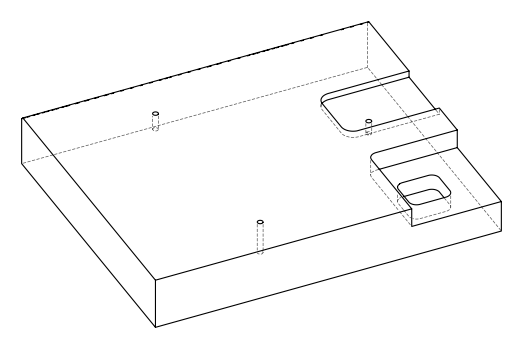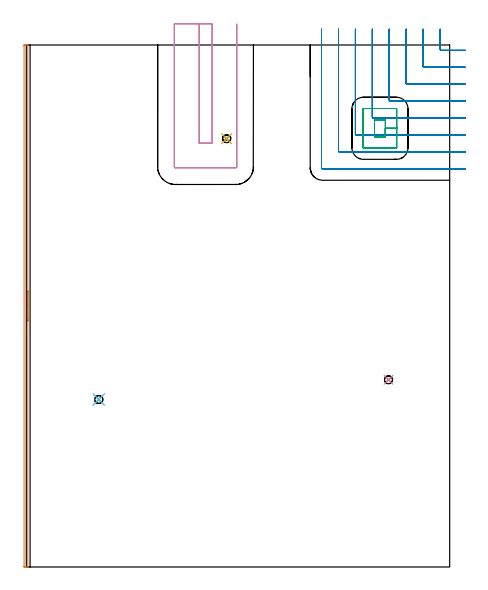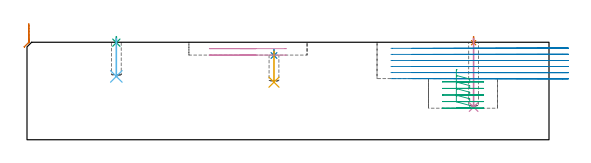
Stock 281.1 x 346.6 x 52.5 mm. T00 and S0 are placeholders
(PLAN: 10 operations, 4 tool changes, 18.8 min)
(1 SPOT_DRILL | STEP1POCKET | NXT0321_9005460120000 | 0.03 min | 0 mm3)
(2 SPOT_DRILL_1 | STEP1POCKET_1 | NXT0321_9005460120000 | 0.03 min | 648 mm3)
(3 SPOT_DRILL_2 | STEP1POCKET_2 | NXT0321_9005460120000 | 0.03 min | 0 mm3)
(4 DRILL_BLIND_HOLE_INTO_CENTER | STEP1POCKET | NXT0301_024 | 0.15 min | 747 mm3)
(5 DRILL_BLIND_HOLE_INTO_CENTER_1 | STEP1POCKET_1 | NXT0301_024 | 0.07 min | 313 mm3)
(6 DRILL_BLIND_HOLE_INTO_CENTER_2 | STEP1POCKET_2 | NXT0301_024 | 0.08 min | 387 mm3)
(7 AREA_MILL | FG_CHAMFER_SURFACE | UGT0205_001 | 2.93 min | 1083 mm3)
(8 MILL_CORNER_NOTCH_RECTANGULAR | CORNER_NOTCH_RECTANGULAR | UGT0201_133 | Follow Part, ap 3.75, ae 75% | 11.65 min | 162718 mm3)
(9 MILL_RECTANGULAR_POCKET | POCKET_RECTANGULAR_STRAIGHT | UGT0201_133 | Follow Part, ap 3.75, ae 75% | 1.94 min | 23557 mm3)
(10 MILL_SLOT | SLOT_PARTIAL_RECTANGULAR | UGT0201_105 | Follow Part, ap 5.5, ae 75% | 1.85 min | 39582 mm3)
(TOOL NXT0321_9005460120000 | NC Spot Drill, 142deg, 12mm, Carbide, Uncoated | D12 PA142 FL30 Z2)
(TOOL NXT0301_024 | Carbide Drill 5.3mm [860.1-0530-027A1-MM 2214] | D5.3 PA140 FL44 Z2)
(TOOL UGT0205_001 | Chamfer Mill 20 x 3 x 45 deg. | D20 FL50 Z2)
(TOOL UGT0201_133 | Carbide End Mill 15.0 | D15 FL30 Z4)
(TOOL UGT0201_105 | End Mill 22 mm | D22 FL25 Z2)
(OP 1 SPOT_DRILL)
G17 G21 G94 G90
T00 M6
G54
G17 G0 G90 X240.5 Y124.3 S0 M3
G43 Z62.5 H0
G94 G81 G98 Z52.272 F250. R55.5
G80
M5
M2
(OP 2 SPOT_DRILL_1)
G17 G21 G94 G90
T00 M6
G54
G17 G0 G90 X133. Y284.4 S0 M3
G43 Z62.5 H0
G94 G81 G98 Z45.372 F250. R48.6
G80
M5
M2
(OP 3 SPOT_DRILL_2)
G17 G21 G94 G90
T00 M6
G54
G17 G0 G90 X48.1 Y111.2 S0 M3
G43 Z62.5 H0
G94 G81 G98 Z52.272 F250. R55.5
G80
M5
M2
(OP 4 DRILL_BLIND_HOLE_INTO_CENTER)
G17 G21 G94 G90
T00 M6
G54
G17 G0 G90 X240.5 Y124.3 S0 M3
G43 Z62.5 H1
G94 G81 G98 Z17.6 F250. R54.5
G80
M5
M2
(OP 5 DRILL_BLIND_HOLE_INTO_CENTER_1)
G17 G21 G94 G90
T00 M6
G54
G17 G0 G90 X133. Y284.4 S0 M3
G43 Z62.5 H1
G94 G81 G98 Z31. F250. R47.6
G80
M5
M2
(OP 6 DRILL_BLIND_HOLE_INTO_CENTER_2)
G17 G21 G94 G90
T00 M6
G54
G17 G0 G90 X48.1 Y111.2 S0 M3
G43 Z62.5 H1
G94 G81 G98 Z34.1 F250. R54.5
G80
M5
M2
(OP 7 AREA_MILL)
G17 G21 G94 G90
T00 M6
G54
G17 G0 G90 X1. Y183.3 S1061 M3
G43 Z62.5 H0
G94 G1 Y183.262 Z61.628 F250.
Y183.148 Z60.763
Y182.959 Z59.912
Y182.697 Z59.08
Y182.363 Z58.274
Y181.96 Z57.5
Y181.492 Z56.764
Y180.96 Z56.072
Y180.371 Z55.429
Y179.728 Z54.839
Y179.036 Z54.308
Y178.3 Z53.84
Y177.526 Z53.437
Y176.72 Z53.103
Y175.888 Z52.841
Y175.037 Z52.652
Y174.172 Z52.538
Y173.3 Z52.5
Y0.16
X0.998 Y0.01 Z52.488
X0.868 Y0.002 Z52.36
X0.732 Y0. Z52.232
X0.376 Z51.876
X-0.25 Z51.245
X-1.439 Z50.058
X-1.491 Y0.003 Z50.005
X-1.498 Y0.16 Z50.002
X-1.5 Y0.35 Z50.
Y346.185
X-1.497 Y346.44 Z50.003
X-1.491 Y346.597 Z50.005
X-1.439 Y346.6 Z50.058
X-0.25 Z51.245
X0.376 Z51.876
X0.733 Z52.232
X0.868 Y346.598 Z52.36
X0.997 Y346.59 Z52.488
X1. Y346.44 Z52.5
Y173.3
Y172.428 Z52.538
Y171.564 Z52.652
Y170.712 Z52.841
Y169.88 Z53.103
Y169.074 Z53.437
Y168.3 Z53.84
Y167.564 Z54.308
Y166.872 Z54.839
Y166.229 Z55.429
Y165.64 Z56.072
Y165.108 Z56.764
Y164.64 Z57.5
Y164.237 Z58.274
Y163.903 Z59.08
Y163.641 Z59.912
Y163.452 Z60.763
Y163.338 Z61.628
Y163.3 Z62.5
M5
M2
(OP 8 MILL_CORNER_NOTCH_RECTANGULAR)
G17 G21 G94 G90
T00 M6
G54
G17 G0 G90 X274.75 Y357.1 S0 M3
G43 Z62.5 H0
Z49.233
G94 G1 Y354.1 F250.
Y343.794 F500.
G3 X275.494 Y343.05 R0.75
G1 X288.6
X291.6 F250.
G0 Z62.5
X263.5 Y357.1
Z49.233
G1 Y354.1
Y332.545 F500.
G3 X264.245 Y331.8 R0.75
G1 X288.6
X291.6 F250.
G0 Z62.5
X252.25 Y357.1
Z49.233
G1 Y354.1
Y321.295 F500.
G3 X252.995 Y320.55 R0.75
G1 X288.6
X291.6 F250.
G0 Z62.5
X241. Y357.1
Z49.233
G1 Y354.1
Y310.045 F500.
G3 X241.745 Y309.3 R0.75
G1 X288.6
X291.6 F250.
G0 Z62.5
X229.75 Y357.1
Z49.233
G1 Y354.1
Y298.796 F500.
G3 X230.496 Y298.05 R0.75
G1 X288.6
X291.6 F250.
G0 Z62.5
X218.5 Y357.1
Z49.233
G1 Y354.1
Y287.546 F500.
G3 X219.246 Y286.8 R0.75
G1 X288.6
X291.6 F250.
G0 Z62.5
X207.25 Y357.1
Z49.233
G1 Y354.1
Y276.296 F500.
G3 X207.996 Y275.55 R0.75
G1 X288.6
X291.6 F250.
G0 Z62.5
X196. Y357.1
Z49.233
G1 Y354.1
Y265.046 F500.
G3 X196.746 Y264.3 R0.75
G1 X288.6
X291.6 F250.
G0 Z62.5
X274.75 Y357.1
Z45.967
G1 Y354.1
Y343.794 F500.
G3 X275.494 Y343.05 R0.75
G1 X288.6
X291.6 F250.
G0 Z62.5
X263.5 Y357.1
Z45.967
G1 Y354.1
Y332.545 F500.
G3 X264.245 Y331.8 R0.75
G1 X288.6
X291.6 F250.
G0 Z62.5
X252.25 Y357.1
Z45.967
G1 Y354.1
Y321.295 F500.
G3 X252.995 Y320.55 R0.75
G1 X288.6
X291.6 F250.
G0 Z62.5
X241. Y357.1
Z45.967
G1 Y354.1
Y310.045 F500.
G3 X241.745 Y309.3 R0.75
G1 X288.6
X291.6 F250.
G0 Z62.5
X229.75 Y357.1
Z45.967
G1 Y354.1
Y298.796 F500.
G3 X230.496 Y298.05 R0.75
G1 X288.6
X291.6 F250.
G0 Z62.5
X218.5 Y357.1
Z45.967
G1 Y354.1
Y287.546 F500.
G3 X219.246 Y286.8 R0.75
G1 X288.6
X291.6 F250.
G0 Z62.5
X207.25 Y357.1
Z45.967
G1 Y354.1
Y276.296 F500.
G3 X207.996 Y275.55 R0.75
G1 X288.6
X291.6 F250.
G0 Z62.5
X196. Y357.1
Z45.967
G1 Y354.1
Y265.046 F500.
G3 X196.746 Y264.3 R0.75
G1 X288.6
X291.6 F250.
G0 Z62.5
X274.75 Y357.1
Z42.7
G1 Y354.1
Y343.794 F500.
G3 X275.494 Y343.05 R0.75
G1 X288.6
X291.6 F250.
G0 Z62.5
X263.5 Y357.1
Z42.7
G1 Y354.1
Y332.545 F500.
G3 X264.245 Y331.8 R0.75
G1 X288.6
X291.6 F250.
G0 Z62.5
X252.25 Y357.1
Z42.7
G1 Y354.1
Y321.295 F500.
G3 X252.995 Y320.55 R0.75
G1 X288.6
X291.6 F250.
G0 Z62.5
X241. Y357.1
Z42.7
G1 Y354.1
Y310.045 F500.
G3 X241.745 Y309.3 R0.75
G1 X288.6
X291.6 F250.
G0 Z62.5
X229.75 Y357.1
Z42.7
G1 Y354.1
Y298.796 F500.
G3 X230.496 Y298.05 R0.75
G1 X288.6
X291.6 F250.
G0 Z62.5
X218.5 Y357.1
Z42.7
G1 Y354.1
Y287.546 F500.
G3 X219.246 Y286.8 R0.75
G1 X288.6
X291.6 F250.
G0 Z62.5
X207.25 Y357.1
Z42.7
G1 Y354.1
Y276.296 F500.
G3 X207.996 Y275.55 R0.75
G1 X288.6
X291.6 F250.
G0 Z62.5
X196. Y357.1
Z42.7
G1 Y354.1
Y265.046 F500.
G3 X196.746 Y264.3 R0.75
G1 X288.6
X291.6 F250.
G0 Z62.5
X274.75 Y357.1
Z39.433
G1 Y354.1
Y343.794 F500.
G3 X275.494 Y343.05 R0.75
G1 X288.6
X291.6 F250.
G0 Z62.5
X263.5 Y357.1
Z39.433
G1 Y354.1
Y332.545 F500.
G3 X264.245 Y331.8 R0.75
G1 X288.6
X291.6 F250.
G0 Z62.5
X252.25 Y357.1
Z39.433
G1 Y354.1
Y321.295 F500.
G3 X252.995 Y320.55 R0.75
G1 X288.6
X291.6 F250.
G0 Z62.5
X241. Y357.1
Z39.433
G1 Y354.1
Y310.045 F500.
G3 X241.745 Y309.3 R0.75
G1 X288.6
X291.6 F250.
G0 Z62.5
X229.75 Y357.1
Z39.433
G1 Y354.1
Y298.796 F500.
G3 X230.496 Y298.05 R0.75
G1 X288.6
X291.6 F250.
G0 Z62.5
X218.5 Y357.1
Z39.433
G1 Y354.1
Y287.546 F500.
G3 X219.246 Y286.8 R0.75
G1 X288.6
X291.6 F250.
G0 Z62.5
X207.25 Y357.1
Z39.433
G1 Y354.1
Y276.296 F500.
G3 X207.996 Y275.55 R0.75
G1 X288.6
X291.6 F250.
G0 Z62.5
X196. Y357.1
Z39.433
G1 Y354.1
Y265.046 F500.
G3 X196.746 Y264.3 R0.75
G1 X288.6
X291.6 F250.
G0 Z62.5
X274.75 Y357.1
Z36.167
G1 Y354.1
Y343.794 F500.
G3 X275.494 Y343.05 R0.75
G1 X288.6
X291.6 F250.
G0 Z62.5
X263.5 Y357.1
Z36.167
G1 Y354.1
Y332.545 F500.
G3 X264.245 Y331.8 R0.75
G1 X288.6
X291.6 F250.
G0 Z62.5
X252.25 Y357.1
Z36.167
G1 Y354.1
Y321.295 F500.
G3 X252.995 Y320.55 R0.75
G1 X288.6
X291.6 F250.
G0 Z62.5
X241. Y357.1
Z36.167
G1 Y354.1
Y310.045 F500.
G3 X241.745 Y309.3 R0.75
G1 X288.6
X291.6 F250.
G0 Z62.5
X229.75 Y357.1
Z36.167
G1 Y354.1
Y298.796 F500.
G3 X230.496 Y298.05 R0.75
G1 X288.6
X291.6 F250.
G0 Z62.5
X218.5 Y357.1
Z36.167
G1 Y354.1
Y287.546 F500.
G3 X219.246 Y286.8 R0.75
G1 X288.6
X291.6 F250.
G0 Z62.5
X207.25 Y357.1
Z36.167
G1 Y354.1
Y276.296 F500.
G3 X207.996 Y275.55 R0.75
G1 X288.6
X291.6 F250.
G0 Z62.5
X196. Y357.1
Z36.167
G1 Y354.1
Y265.046 F500.
G3 X196.746 Y264.3 R0.75
G1 X288.6
X291.6 F250.
G0 Z62.5
X274.75 Y357.1
Z32.9
G1 Y354.1
Y343.794 F500.
G3 X275.494 Y343.05 R0.75
G1 X288.6
X291.6 F250.
G0 Z62.5
X263.5 Y357.1
Z32.9
G1 Y354.1
Y332.545 F500.
G3 X264.245 Y331.8 R0.75
G1 X288.6
X291.6 F250.
G0 Z62.5
X252.25 Y357.1
Z32.9
G1 Y354.1
Y321.295 F500.
G3 X252.995 Y320.55 R0.75
G1 X288.6
X291.6 F250.
G0 Z62.5
X241. Y357.1
Z32.9
G1 Y354.1
Y310.045 F500.
G3 X241.745 Y309.3 R0.75
G1 X288.6
X291.6 F250.
G0 Z62.5
X229.75 Y357.1
Z32.9
G1 Y354.1
Y298.796 F500.
G3 X230.496 Y298.05 R0.75
G1 X288.6
X291.6 F250.
G0 Z62.5
X218.5 Y357.1
Z32.9
G1 Y354.1
Y287.546 F500.
G3 X219.246 Y286.8 R0.75
G1 X288.6
X291.6 F250.
G0 Z62.5
X207.25 Y357.1
Z32.9
G1 Y354.1
Y276.296 F500.
G3 X207.996 Y275.55 R0.75
G1 X288.6
X291.6 F250.
G0 Z62.5
X196. Y357.1
Z32.9
G1 Y354.1
Y265.046 F500.
G3 X196.746 Y264.3 R0.75
G1 X288.6
X291.6 F250.
G0 Z62.5
M5
M2
(OP 9 MILL_RECTANGULAR_POCKET)
G17 G21 G94 G90
T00 M6
G54
G17 G0 G90 X231.645 Y296.9 S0 M3
G43 Z62.5 H0
Z37.75
G94 G1 X231.2 Z37.631 F250.
Y285.7 Z34.63
X238.4 Z32.7
Y291.3 Z31.2
Y296.9 F500.
X231.2
Y285.7
X238.4
Y291.3
X245.9
Y304.2
G3 X245.7 Y304.4 R0.2
G1 X223.9
G3 X223.7 Y304.2 R0.2
G1 Y278.4
G3 X223.9 Y278.2 R0.2
G1 X245.7
G3 X245.9 Y278.4 R0.2
G1 Y291.3
Y292.3
G0 X231.645 Y296.9 Z34.2
G1 X231.2 Z34.081 F250.
Y285.7 Z31.08
X238.4 Z29.15
Y291.3 Z27.65
Y296.9 F500.
X231.2
Y285.7
X238.4
Y291.3
X245.9
Y304.2
G3 X245.7 Y304.4 R0.2
G1 X223.9
G3 X223.7 Y304.2 R0.2
G1 Y278.4
G3 X223.9 Y278.2 R0.2
G1 X245.7
G3 X245.9 Y278.4 R0.2
G1 Y291.3
Y292.3
G0 X231.645 Y296.9 Z30.65
G1 X231.2 Z30.531 F250.
Y285.7 Z27.53
X238.4 Z25.6
Y291.3 Z24.1
Y296.9 F500.
X231.2
Y285.7
X238.4
Y291.3
X245.9
Y304.2
G3 X245.7 Y304.4 R0.2
G1 X223.9
G3 X223.7 Y304.2 R0.2
G1 Y278.4
G3 X223.9 Y278.2 R0.2
G1 X245.7
G3 X245.9 Y278.4 R0.2
G1 Y291.3
Y292.3
G0 X231.645 Y296.9 Z27.1
G1 X231.2 Z26.981 F250.
Y285.7 Z23.98
X238.4 Z22.051
Y291.3 Z20.55
Y296.9 F500.
X231.2
Y285.7
X238.4
Y291.3
X245.9
Y304.2
G3 X245.7 Y304.4 R0.2
G1 X223.9
G3 X223.7 Y304.2 R0.2
G1 Y278.4
G3 X223.9 Y278.2 R0.2
G1 X245.7
G3 X245.9 Y278.4 R0.2
G1 Y291.3
Y292.3
G0 X231.645 Y296.9 Z23.55
G1 X231.2 Z23.431 F250.
Y285.7 Z20.43
X238.4 Z18.501
Y291.3 Z17.
Y296.9 F500.
X231.2
Y285.7
X238.4
Y291.3
X245.9
Y304.2
G3 X245.7 Y304.4 R0.2
G1 X223.9
G3 X223.7 Y304.2 R0.2
G1 Y278.4
G3 X223.9 Y278.2 R0.2
G1 X245.7
G3 X245.9 Y278.4 R0.2
G1 Y291.3
Y292.3
G0 Z62.5
M5
M2
(OP 10 MILL_SLOT)
G17 G21 G94 G90
T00 M6
G54
G17 G0 G90 X114.7 Y360.6 S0 M3
G43 Z62.5 H0
Z49.05
G94 G1 Y357.6 F250.
Y281.5 F500.
X123.3
Y357.6
Y360.6 F250.
X98.2
Y357.6
Y265.8 F500.
G3 X99. Y265. R0.8
G1 X139.
G3 X139.8 Y265.8 R0.8
G1 Y357.6
Y360.6 F250.
G0 X114.7 Z45.6
G1 Y357.6
Y281.5 F500.
X123.3
Y357.6
Y360.6 F250.
X98.2
Y357.6
Y265.8 F500.
G3 X99. Y265. R0.8
G1 X139.
G3 X139.8 Y265.8 R0.8
G1 Y357.6
Y360.6 F250.
G0 Z62.5
M5
M2
